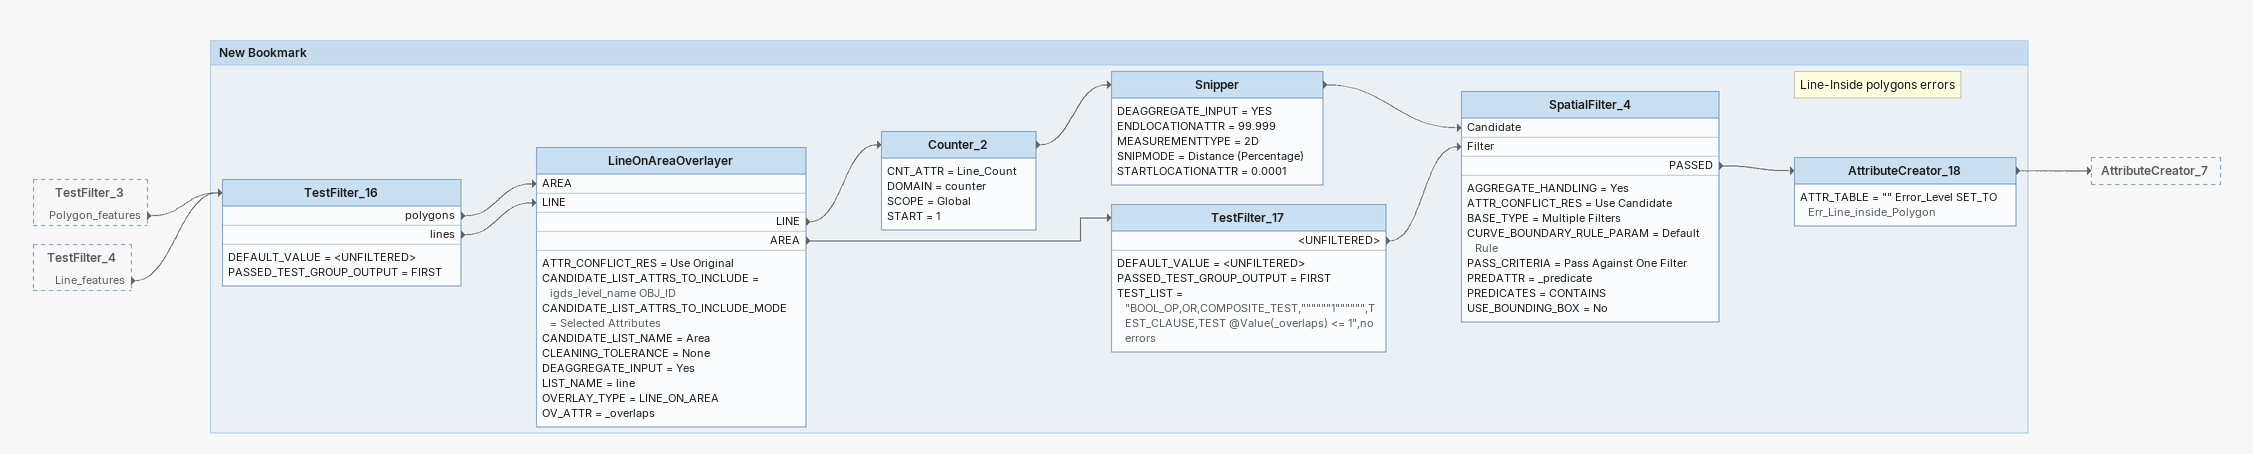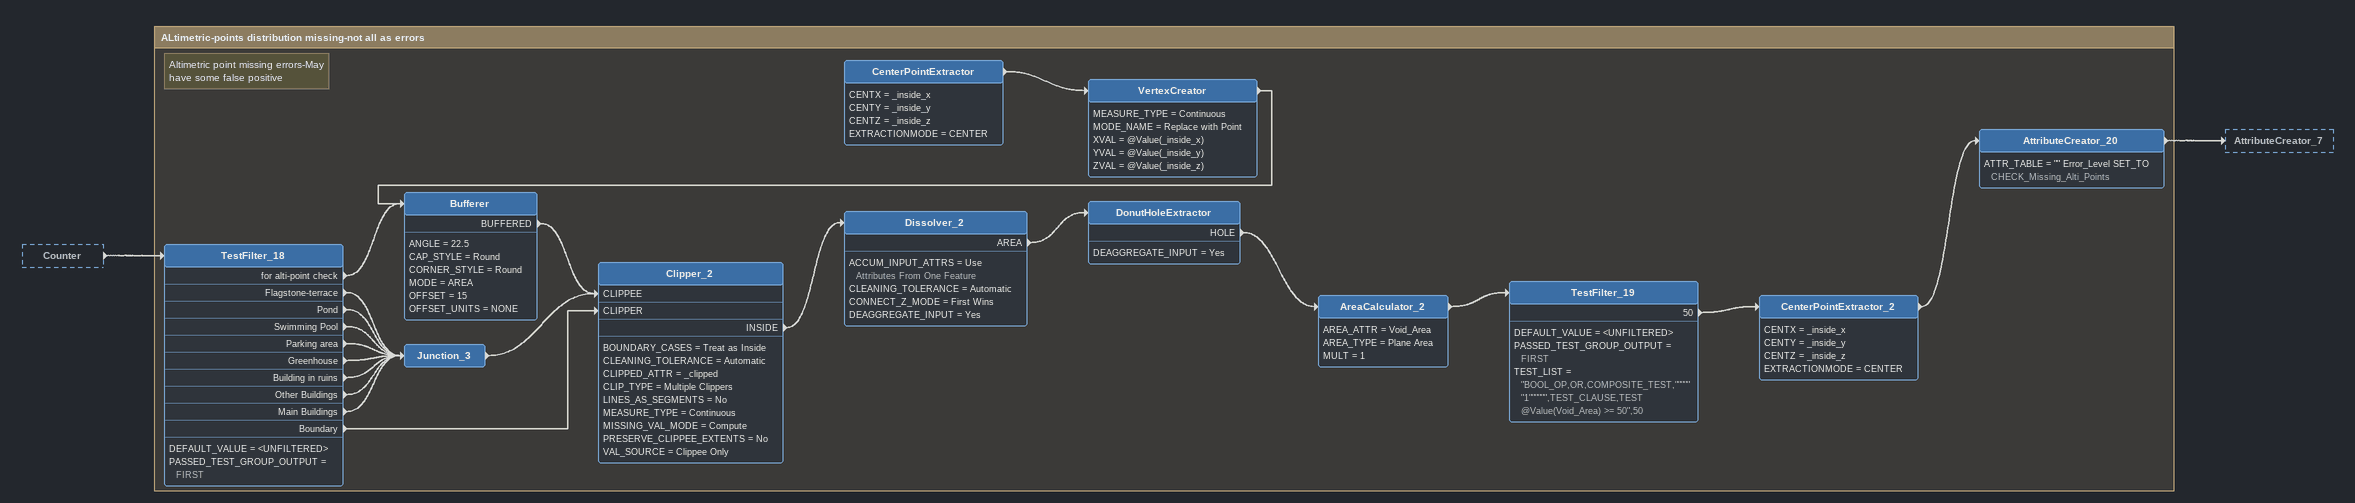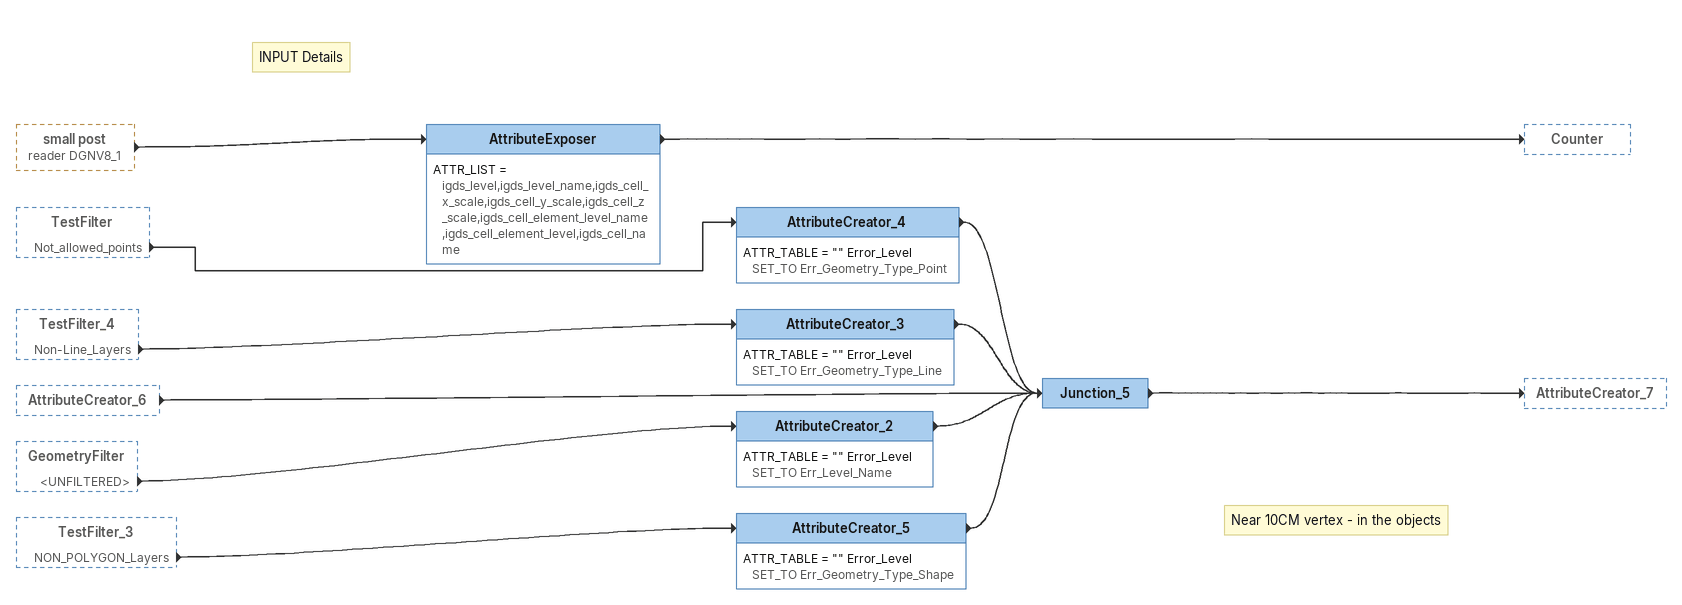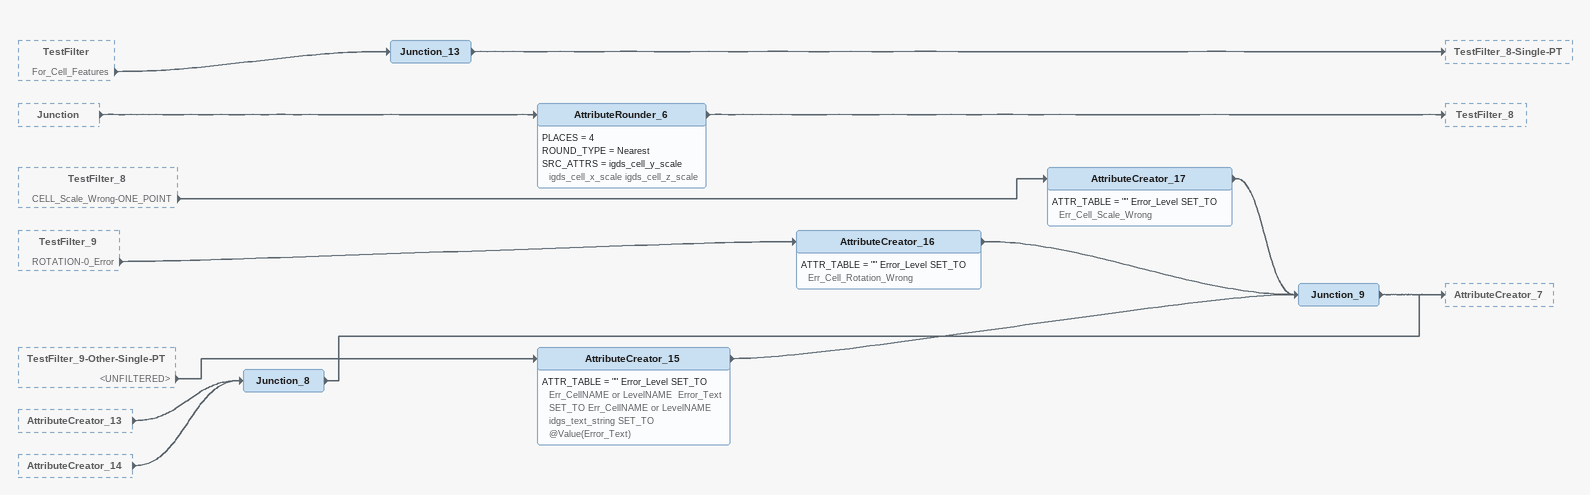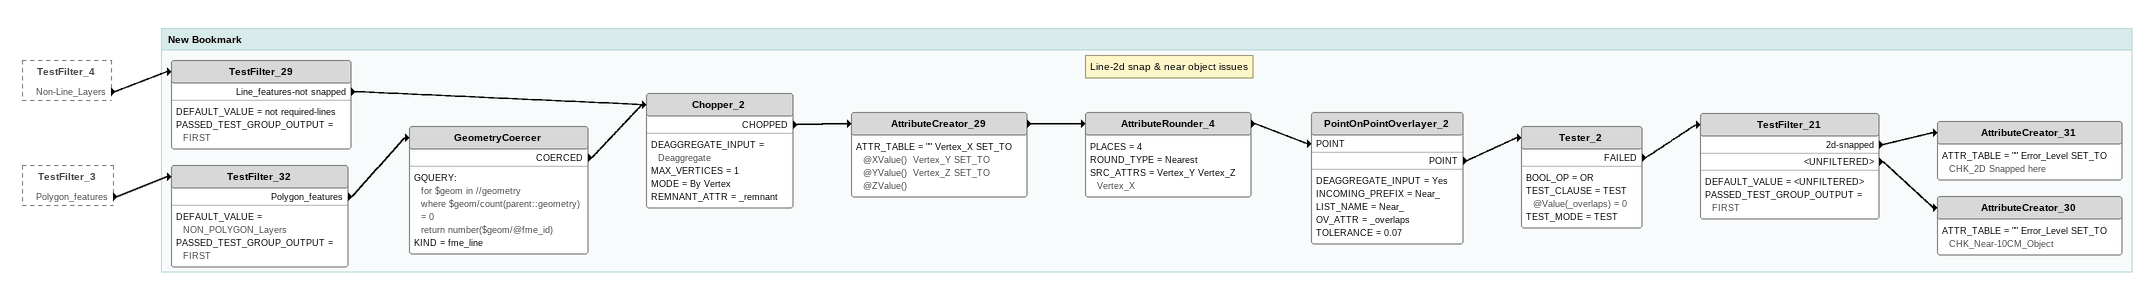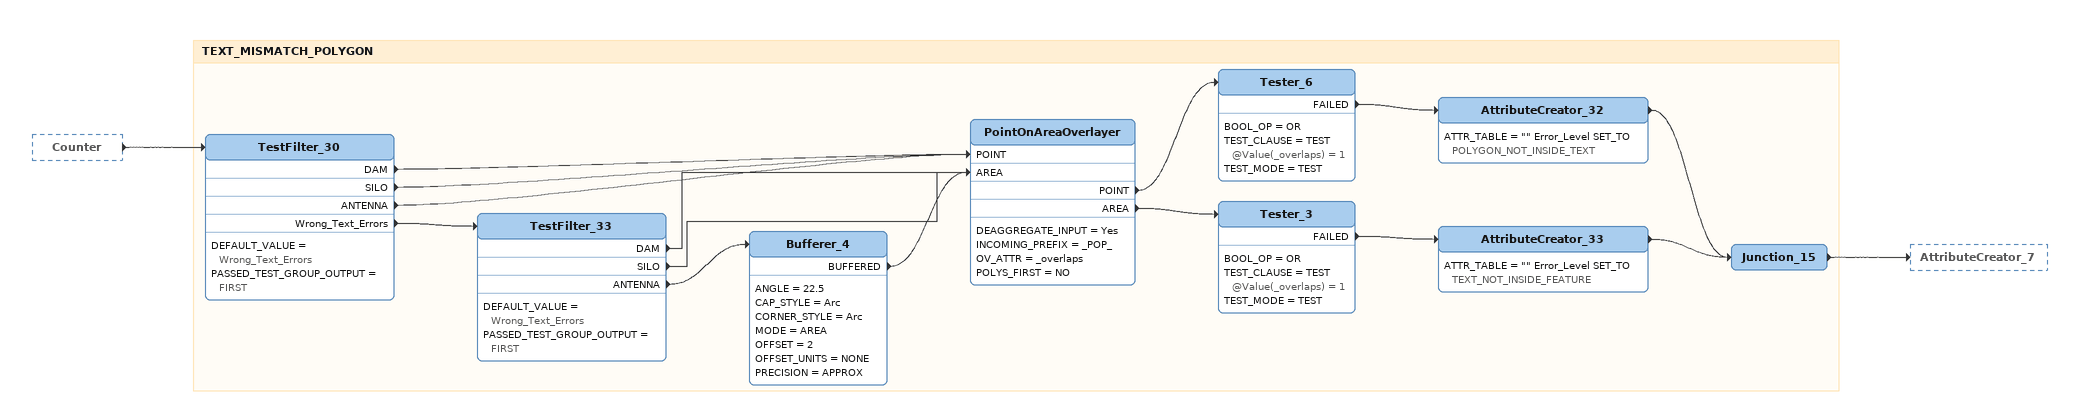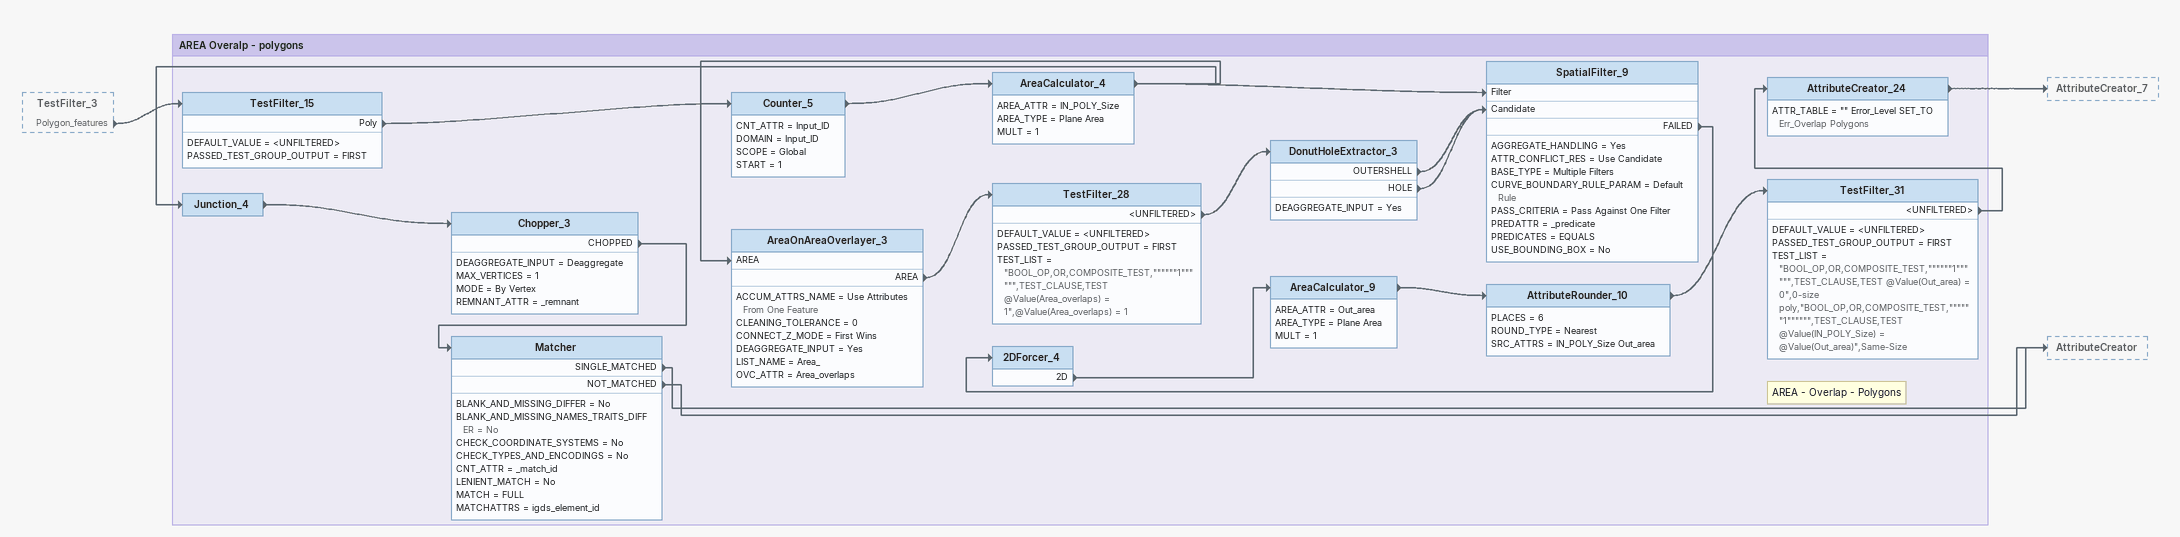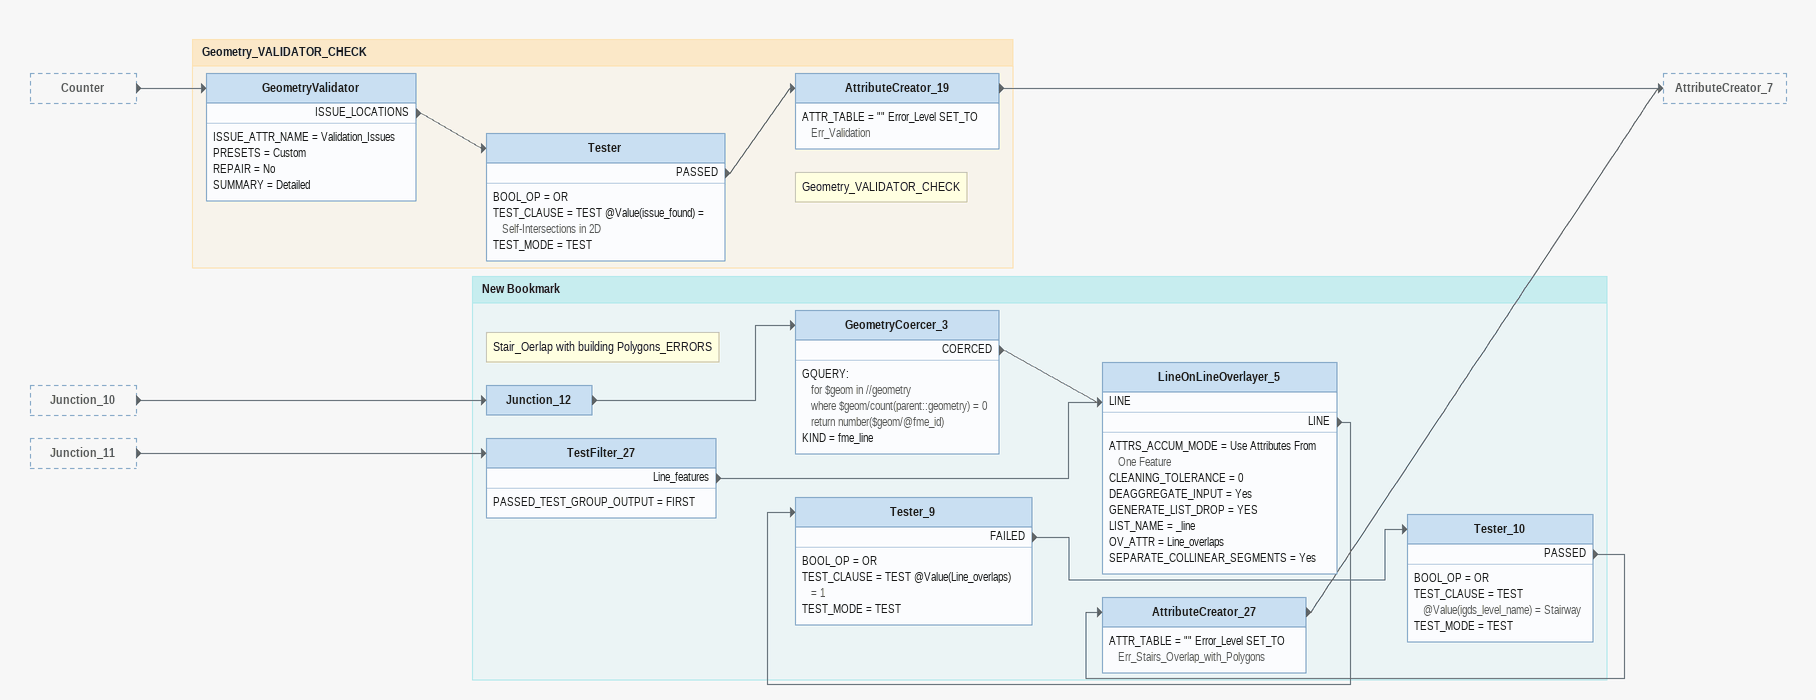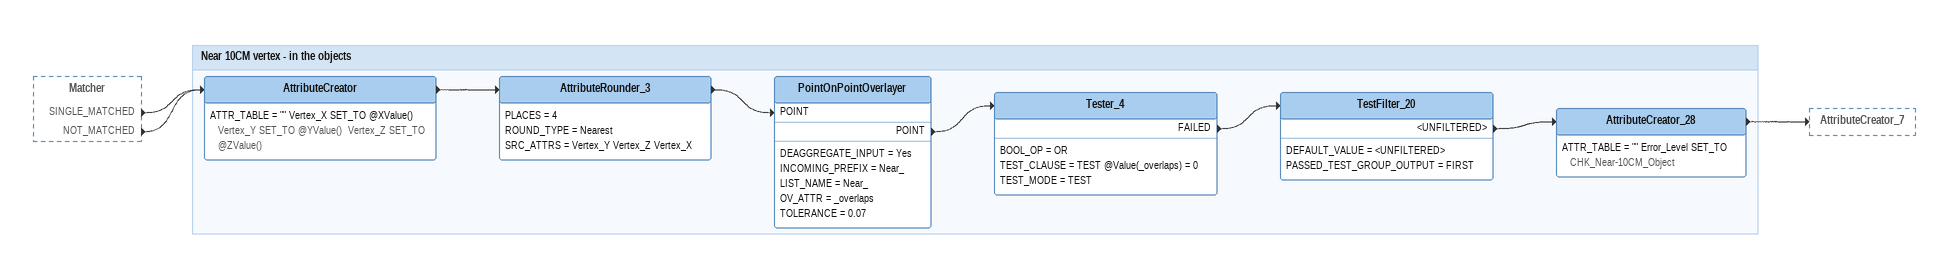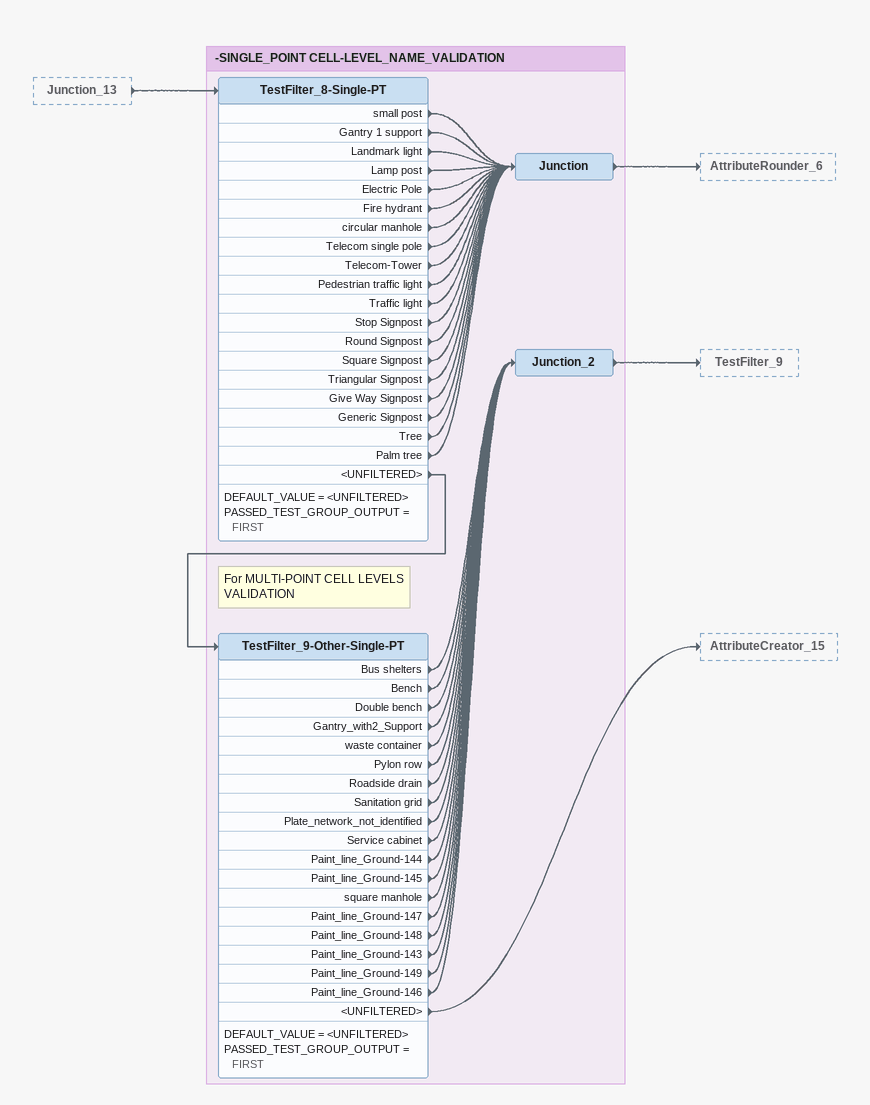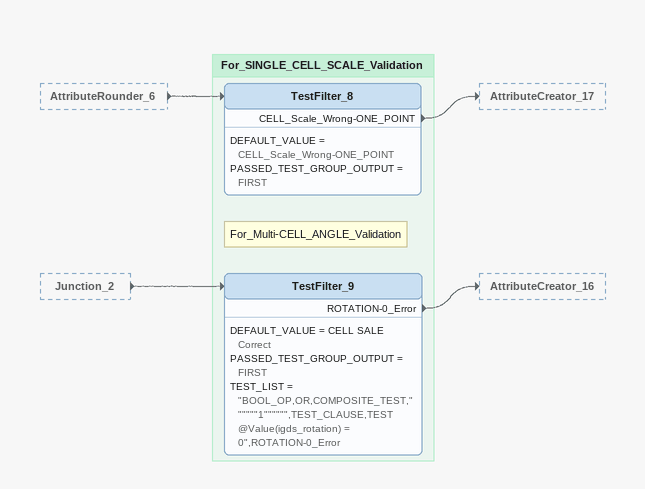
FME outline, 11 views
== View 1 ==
TestFilter_3 [outside]
    Polygon_features -> TestFilter_16
TestFilter_4 [outside]
    Line_features -> TestFilter_16

Bookmark: New Bookmark
TestFilter_16
    DEFAULT_VALUE = <UNFILTERED>
    PASSED_TEST_GROUP_OUTPUT = FIRST
    polygons -> LineOnAreaOverlayer [AREA]
    lines -> LineOnAreaOverlayer [LINE]
LineOnAreaOverlayer
    ATTR_CONFLICT_RES = Use Original
    CANDIDATE_LIST_ATTRS_TO_INCLUDE = igds_level_name OBJ_ID
    CANDIDATE_LIST_ATTRS_TO_INCLUDE_MODE = Selected Attributes
    CANDIDATE_LIST_NAME = Area
    CLEANING_TOLERANCE = None
    DEAGGREGATE_INPUT = Yes
    LIST_NAME = line
    OVERLAY_TYPE = LINE_ON_AREA
    OV_ATTR = _overlaps
    LINE -> Counter_2
    AREA -> TestFilter_17
Counter_2
    CNT_ATTR = Line_Count
    DOMAIN = counter
    SCOPE = Global
    START = 1
    -> Snipper
Snipper
    DEAGGREGATE_INPUT = YES
    ENDLOCATIONATTR = 99.999
    MEASUREMENTTYPE = 2D
    SNIPMODE = Distance (Percentage)
    STARTLOCATIONATTR = 0.0001
    -> SpatialFilter_4 [Candidate]
TestFilter_17
    DEFAULT_VALUE = <UNFILTERED>
    PASSED_TEST_GROUP_OUTPUT = FIRST
    TEST_LIST = "BOOL_OP,OR,COMPOSITE_TEST,""""""1"""""",TEST_CLAUSE,TEST @Value(_overlaps) <= 1",no errors
    <UNFILTERED> -> SpatialFilter_4 [Filter]
SpatialFilter_4
    AGGREGATE_HANDLING = Yes
    ATTR_CONFLICT_RES = Use Candidate
    BASE_TYPE = Multiple Filters
    CURVE_BOUNDARY_RULE_PARAM = Default Rule
    PASS_CRITERIA = Pass Against One Filter
    PREDATTR = _predicate
    PREDICATES = CONTAINS
    USE_BOUNDING_BOX = No
    PASSED -> AttributeCreator_18
Note: Line-Inside polygons errors
AttributeCreator_18
    ATTR_TABLE = "" Error_Level SET_TO Err_Line_inside_Polygon
    -> AttributeCreator_7

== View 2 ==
Counter [outside]
    -> TestFilter_18

Bookmark: ALtimetric-points distribution missing-not all as errors
Note: Altimetric point missing errors-May have some false positive
TestFilter_18
    DEFAULT_VALUE = <UNFILTERED>
    PASSED_TEST_GROUP_OUTPUT = FIRST
    for alti-point check -> Bufferer
    Flagstone-terrace -> Junction_3
    Pond -> Junction_3
    Swimming Pool -> Junction_3
    Parking area -> Junction_3
    Greenhouse -> Junction_3
    Building in ruins -> Junction_3
    Other Buildings -> Junction_3
    Main Buildings -> Junction_3
    Boundary -> Clipper_2 [CLIPPER]
Junction_3
    -> Clipper_2 [CLIPPEE]
CenterPointExtractor
    CENTX = _inside_x
    CENTY = _inside_y
    CENTZ = _inside_z
    EXTRACTIONMODE = CENTER
    -> VertexCreator
VertexCreator
    MEASURE_TYPE = Continuous
    MODE_NAME = Replace with Point
    XVAL = @Value(_inside_x)
    YVAL = @Value(_inside_y)
    ZVAL = @Value(_inside_z)
    -> Bufferer
Bufferer
    ANGLE = 22.5
    CAP_STYLE = Round
    CORNER_STYLE = Round
    MODE = AREA
    OFFSET = 15
    OFFSET_UNITS = NONE
    BUFFERED -> Clipper_2 [CLIPPEE]
Clipper_2
    BOUNDARY_CASES = Treat as Inside
    CLEANING_TOLERANCE = Automatic
    CLIPPED_ATTR = _clipped
    CLIP_TYPE = Multiple Clippers
    LINES_AS_SEGMENTS = No
    MEASURE_TYPE = Continuous
    MISSING_VAL_MODE = Compute
    PRESERVE_CLIPPEE_EXTENTS = No
    VAL_SOURCE = Clippee Only
    INSIDE -> Dissolver_2
Dissolver_2
    ACCUM_INPUT_ATTRS = Use Attributes From One Feature
    CLEANING_TOLERANCE = Automatic
    CONNECT_Z_MODE = First Wins
    DEAGGREGATE_INPUT = Yes
    AREA -> DonutHoleExtractor
DonutHoleExtractor
    DEAGGREGATE_INPUT = Yes
    HOLE -> AreaCalculator_2
AreaCalculator_2
    AREA_ATTR = Void_Area
    AREA_TYPE = Plane Area
    MULT = 1
    -> TestFilter_19
TestFilter_19
    DEFAULT_VALUE = <UNFILTERED>
    PASSED_TEST_GROUP_OUTPUT = FIRST
    TEST_LIST = "BOOL_OP,OR,COMPOSITE_TEST,""""""1"""""",TEST_CLAUSE,TEST @Value(Void_Area) >= 50",50
    50 -> CenterPointExtractor_2
CenterPointExtractor_2
    CENTX = _inside_x
    CENTY = _inside_y
    CENTZ = _inside_z
    EXTRACTIONMODE = CENTER
    -> AttributeCreator_20
AttributeCreator_20
    ATTR_TABLE = "" Error_Level SET_TO CHECK_Missing_Alti_Points
    -> AttributeCreator_7

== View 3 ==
small post (reader DGNV8_1) [outside]
    -> AttributeExposer
TestFilter [outside]
    Not_allowed_points -> AttributeCreator_4
TestFilter_4 [outside]
    Non-Line_Layers -> AttributeCreator_3
AttributeCreator_6 [outside]
    -> Junction_5
GeometryFilter [outside]
    <UNFILTERED> -> AttributeCreator_2
TestFilter_3 [outside]
    NON_POLYGON_Layers -> AttributeCreator_5
Note: INPUT Details
AttributeExposer
    ATTR_LIST = igds_level,igds_level_name,igds_cell_x_scale,igds_cell_y_scale,igds_cell_z_scale,igds_cell_element_level_name,igds_cell_element_level,igds_cell_name
    -> Counter
AttributeCreator_4
    ATTR_TABLE = "" Error_Level SET_TO Err_Geometry_Type_Point
    -> Junction_5
AttributeCreator_3
    ATTR_TABLE = "" Error_Level SET_TO Err_Geometry_Type_Line
    -> Junction_5
AttributeCreator_2
    ATTR_TABLE = "" Error_Level SET_TO Err_Level_Name
    -> Junction_5
AttributeCreator_5
    ATTR_TABLE = "" Error_Level SET_TO Err_Geometry_Type_Shape
    -> Junction_5
Note: Near 10CM vertex - in the objects
Junction_5
    -> AttributeCreator_7

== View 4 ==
TestFilter [outside]
    For_Cell_Features -> Junction_13
Junction [outside]
    -> AttributeRounder_6
TestFilter_8 [outside]
    CELL_Scale_Wrong-ONE_POINT -> AttributeCreator_17
TestFilter_9 [outside]
    ROTATION-0_Error -> AttributeCreator_16
TestFilter_9-Other-Single-PT [outside]
    <UNFILTERED> -> AttributeCreator_15
AttributeCreator_13 [outside]
    -> Junction_8
AttributeCreator_14 [outside]
    -> Junction_8
Junction_13
    -> TestFilter_8-Single-PT
AttributeRounder_6
    PLACES = 4
    ROUND_TYPE = Nearest
    SRC_ATTRS = igds_cell_y_scale igds_cell_x_scale igds_cell_z_scale
    -> TestFilter_8
AttributeCreator_17
    ATTR_TABLE = "" Error_Level SET_TO Err_Cell_Scale_Wrong
    -> Junction_9
AttributeCreator_16
    ATTR_TABLE = "" Error_Level SET_TO Err_Cell_Rotation_Wrong
    -> Junction_9
AttributeCreator_15
    ATTR_TABLE = "" Error_Level SET_TO Err_CellNAME or LevelNAME  Error_Text SET_TO Err_CellNAME or LevelNAME  idgs_text_string SET_TO @Value(Error_Text)
    -> Junction_9
Junction_9
    -> AttributeCreator_7
Junction_8
    -> AttributeCreator_7

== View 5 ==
TestFilter_4 [outside]
    Non-Line_Layers -> TestFilter_29
TestFilter_3 [outside]
    Polygon_features -> TestFilter_32

Bookmark: New Bookmark
TestFilter_29
    DEFAULT_VALUE = not required-lines
    PASSED_TEST_GROUP_OUTPUT = FIRST
    Line_features-not snapped -> Chopper_2
TestFilter_32
    DEFAULT_VALUE = NON_POLYGON_Layers
    PASSED_TEST_GROUP_OUTPUT = FIRST
    Polygon_features -> GeometryCoercer
GeometryCoercer
    GQUERY:
      for $geom in //geometry
      where $geom/count(parent::geometry) = 0
      return number($geom/@fme_id)
    KIND = fme_line
    COERCED -> Chopper_2
Chopper_2
    DEAGGREGATE_INPUT = Deaggregate
    MAX_VERTICES = 1
    MODE = By Vertex
    REMNANT_ATTR = _remnant
    CHOPPED -> AttributeCreator_29
AttributeCreator_29
    ATTR_TABLE = "" Vertex_X SET_TO @XValue()  Vertex_Y SET_TO @YValue()  Vertex_Z SET_TO @ZValue()
    -> AttributeRounder_4
Note: Line-2d snap & near object issues
AttributeRounder_4
    PLACES = 4
    ROUND_TYPE = Nearest
    SRC_ATTRS = Vertex_Y Vertex_Z Vertex_X
    -> PointOnPointOverlayer_2 [POINT]
PointOnPointOverlayer_2
    DEAGGREGATE_INPUT = Yes
    INCOMING_PREFIX = Near_
    LIST_NAME = Near_
    OV_ATTR = _overlaps
    TOLERANCE = 0.07
    POINT -> Tester_2
Tester_2
    BOOL_OP = OR
    TEST_CLAUSE = TEST @Value(_overlaps) = 0
    TEST_MODE = TEST
    FAILED -> TestFilter_21
TestFilter_21
    DEFAULT_VALUE = <UNFILTERED>
    PASSED_TEST_GROUP_OUTPUT = FIRST
    2d-snapped -> AttributeCreator_31
    <UNFILTERED> -> AttributeCreator_30
AttributeCreator_31
    ATTR_TABLE = "" Error_Level SET_TO CHK_2D Snapped here
AttributeCreator_30
    ATTR_TABLE = "" Error_Level SET_TO CHK_Near-10CM_Object

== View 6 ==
Counter [outside]
    -> TestFilter_30

Bookmark: TEXT_MISMATCH_POLYGON
TestFilter_30
    DEFAULT_VALUE = Wrong_Text_Errors
    PASSED_TEST_GROUP_OUTPUT = FIRST
    DAM -> PointOnAreaOverlayer [POINT]
    SILO -> PointOnAreaOverlayer [POINT]
    ANTENNA -> PointOnAreaOverlayer [POINT]
    Wrong_Text_Errors -> TestFilter_33
TestFilter_33
    DEFAULT_VALUE = Wrong_Text_Errors
    PASSED_TEST_GROUP_OUTPUT = FIRST
    DAM -> PointOnAreaOverlayer [AREA]
    SILO -> PointOnAreaOverlayer [AREA]
    ANTENNA -> Bufferer_4
Bufferer_4
    ANGLE = 22.5
    CAP_STYLE = Arc
    CORNER_STYLE = Arc
    MODE = AREA
    OFFSET = 2
    OFFSET_UNITS = NONE
    PRECISION = APPROX
    BUFFERED -> PointOnAreaOverlayer [AREA]
PointOnAreaOverlayer
    DEAGGREGATE_INPUT = Yes
    INCOMING_PREFIX = _POP_
    OV_ATTR = _overlaps
    POLYS_FIRST = NO
    POINT -> Tester_6
    AREA -> Tester_3
Tester_6
    BOOL_OP = OR
    TEST_CLAUSE = TEST @Value(_overlaps) = 1
    TEST_MODE = TEST
    FAILED -> AttributeCreator_32
AttributeCreator_32
    ATTR_TABLE = "" Error_Level SET_TO POLYGON_NOT_INSIDE_TEXT
    -> Junction_15
Tester_3
    BOOL_OP = OR
    TEST_CLAUSE = TEST @Value(_overlaps) = 1
    TEST_MODE = TEST
    FAILED -> AttributeCreator_33
AttributeCreator_33
    ATTR_TABLE = "" Error_Level SET_TO TEXT_NOT_INSIDE_FEATURE
    -> Junction_15
Junction_15
    -> AttributeCreator_7

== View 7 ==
TestFilter_3 [outside]
    Polygon_features -> TestFilter_15

Bookmark: AREA Overalp - polygons
TestFilter_15
    DEFAULT_VALUE = <UNFILTERED>
    PASSED_TEST_GROUP_OUTPUT = FIRST
    Poly -> Counter_5
Counter_5
    CNT_ATTR = Input_ID
    DOMAIN = Input_ID
    SCOPE = Global
    START = 1
    -> AreaCalculator_4
AreaCalculator_4
    AREA_ATTR = IN_POLY_Size
    AREA_TYPE = Plane Area
    MULT = 1
    -> Junction_4
    -> AreaOnAreaOverlayer_3 [AREA]
    -> SpatialFilter_9 [Filter]
Junction_4
    -> Chopper_3
Chopper_3
    DEAGGREGATE_INPUT = Deaggregate
    MAX_VERTICES = 1
    MODE = By Vertex
    REMNANT_ATTR = _remnant
    CHOPPED -> Matcher
Matcher
    BLANK_AND_MISSING_DIFFER = No
    BLANK_AND_MISSING_NAMES_TRAITS_DIFFER = No
    CHECK_COORDINATE_SYSTEMS = No
    CHECK_TYPES_AND_ENCODINGS = No
    CNT_ATTR = _match_id
    LENIENT_MATCH = No
    MATCH = FULL
    MATCHATTRS = igds_element_id
    SINGLE_MATCHED -> AttributeCreator
    NOT_MATCHED -> AttributeCreator
AreaOnAreaOverlayer_3
    ACCUM_ATTRS_NAME = Use Attributes From One Feature
    CLEANING_TOLERANCE = 0
    CONNECT_Z_MODE = First Wins
    DEAGGREGATE_INPUT = Yes
    LIST_NAME = Area_
    OVC_ATTR = Area_overlaps
    AREA -> TestFilter_28
TestFilter_28
    DEFAULT_VALUE = <UNFILTERED>
    PASSED_TEST_GROUP_OUTPUT = FIRST
    TEST_LIST = "BOOL_OP,OR,COMPOSITE_TEST,""""""1"""""",TEST_CLAUSE,TEST @Value(Area_overlaps) = 1",@Value(Area_overlaps) = 1
    <UNFILTERED> -> DonutHoleExtractor_3
DonutHoleExtractor_3
    DEAGGREGATE_INPUT = Yes
    OUTERSHELL -> SpatialFilter_9 [Candidate]
    HOLE -> SpatialFilter_9 [Candidate]
SpatialFilter_9
    AGGREGATE_HANDLING = Yes
    ATTR_CONFLICT_RES = Use Candidate
    BASE_TYPE = Multiple Filters
    CURVE_BOUNDARY_RULE_PARAM = Default Rule
    PASS_CRITERIA = Pass Against One Filter
    PREDATTR = _predicate
    PREDICATES = EQUALS
    USE_BOUNDING_BOX = No
    FAILED -> 2DForcer_4
2DForcer_4
    2D -> AreaCalculator_9
AreaCalculator_9
    AREA_ATTR = Out_area
    AREA_TYPE = Plane Area
    MULT = 1
    -> AttributeRounder_10
AttributeRounder_10
    PLACES = 6
    ROUND_TYPE = Nearest
    SRC_ATTRS = IN_POLY_Size Out_area
    -> TestFilter_31
Note: AREA - Overlap - Polygons
TestFilter_31
    DEFAULT_VALUE = <UNFILTERED>
    PASSED_TEST_GROUP_OUTPUT = FIRST
    TEST_LIST = "BOOL_OP,OR,COMPOSITE_TEST,""""""1"""""",TEST_CLAUSE,TEST @Value(Out_area) = 0",0-size poly,"BOOL_OP,OR,COMPOSITE_TEST,""""""1"""""",TEST_CLAUSE,TEST @Value(IN_POLY_Size) = @Value(Out_area)",Same-Size
    <UNFILTERED> -> AttributeCreator_24
AttributeCreator_24
    ATTR_TABLE = "" Error_Level SET_TO Err_Overlap Polygons
    -> AttributeCreator_7

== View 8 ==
Counter [outside]
    -> GeometryValidator
Junction_10 [outside]
    -> Junction_12
Junction_11 [outside]
    -> TestFilter_27

Bookmark: Geometry_VALIDATOR_CHECK
GeometryValidator
    ISSUE_ATTR_NAME = Validation_Issues
    PRESETS = Custom
    REPAIR = No
    SUMMARY = Detailed
    ISSUE_LOCATIONS -> Tester
Tester
    BOOL_OP = OR
    TEST_CLAUSE = TEST @Value(issue_found) = Self-Intersections in 2D
    TEST_MODE = TEST
    PASSED -> AttributeCreator_19
Note: Geometry_VALIDATOR_CHECK
AttributeCreator_19
    ATTR_TABLE = "" Error_Level SET_TO Err_Validation
    -> AttributeCreator_7

Bookmark: New Bookmark
TestFilter_27
    PASSED_TEST_GROUP_OUTPUT = FIRST
    Line_features -> LineOnLineOverlayer_5 [LINE]
Note: Stair_Oerlap with building Polygons_ERRORS
Junction_12
    -> GeometryCoercer_3
GeometryCoercer_3
    GQUERY:
      for $geom in //geometry
      where $geom/count(parent::geometry) = 0
      return number($geom/@fme_id)
    KIND = fme_line
    COERCED -> LineOnLineOverlayer_5 [LINE]
LineOnLineOverlayer_5
    ATTRS_ACCUM_MODE = Use Attributes From One Feature
    CLEANING_TOLERANCE = 0
    DEAGGREGATE_INPUT = Yes
    GENERATE_LIST_DROP = YES
    LIST_NAME = _line
    OV_ATTR = Line_overlaps
    SEPARATE_COLLINEAR_SEGMENTS = Yes
    LINE -> Tester_9
Tester_9
    BOOL_OP = OR
    TEST_CLAUSE = TEST @Value(Line_overlaps) = 1
    TEST_MODE = TEST
    FAILED -> Tester_10
Tester_10
    BOOL_OP = OR
    TEST_CLAUSE = TEST @Value(igds_level_name) = Stairway
    TEST_MODE = TEST
    PASSED -> AttributeCreator_27
AttributeCreator_27
    ATTR_TABLE = "" Error_Level SET_TO Err_Stairs_Overlap_with_Polygons
    -> AttributeCreator_7

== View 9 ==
Matcher [outside]
    SINGLE_MATCHED -> AttributeCreator
    NOT_MATCHED -> AttributeCreator

Bookmark: Near 10CM vertex - in the objects
AttributeCreator
    ATTR_TABLE = "" Vertex_X SET_TO @XValue()  Vertex_Y SET_TO @YValue()  Vertex_Z SET_TO @ZValue()
    -> AttributeRounder_3
AttributeRounder_3
    PLACES = 4
    ROUND_TYPE = Nearest
    SRC_ATTRS = Vertex_Y Vertex_Z Vertex_X
    -> PointOnPointOverlayer [POINT]
PointOnPointOverlayer
    DEAGGREGATE_INPUT = Yes
    INCOMING_PREFIX = Near_
    LIST_NAME = Near_
    OV_ATTR = _overlaps
    TOLERANCE = 0.07
    POINT -> Tester_4
Tester_4
    BOOL_OP = OR
    TEST_CLAUSE = TEST @Value(_overlaps) = 0
    TEST_MODE = TEST
    FAILED -> TestFilter_20
TestFilter_20
    DEFAULT_VALUE = <UNFILTERED>
    PASSED_TEST_GROUP_OUTPUT = FIRST
    <UNFILTERED> -> AttributeCreator_28
AttributeCreator_28
    ATTR_TABLE = "" Error_Level SET_TO CHK_Near-10CM_Object
    -> AttributeCreator_7

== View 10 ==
Junction_13 [outside]
    -> TestFilter_8-Single-PT

Bookmark: -SINGLE_POINT CELL-LEVEL_NAME_VALIDATION
TestFilter_8-Single-PT
    DEFAULT_VALUE = <UNFILTERED>
    PASSED_TEST_GROUP_OUTPUT = FIRST
    small post -> Junction
    Gantry 1 support -> Junction
    Landmark light -> Junction
    Lamp post -> Junction
    Electric Pole -> Junction
    Fire hydrant -> Junction
    circular manhole -> Junction
    Telecom single pole -> Junction
    Telecom-Tower -> Junction
    Pedestrian traffic light -> Junction
    Traffic light -> Junction
    Stop Signpost -> Junction
    Round Signpost -> Junction
    Square Signpost -> Junction
    Triangular Signpost -> Junction
    Give Way Signpost -> Junction
    Generic Signpost -> Junction
    Tree -> Junction
    Palm tree -> Junction
    <UNFILTERED> -> TestFilter_9-Other-Single-PT
Junction
    -> AttributeRounder_6
Note: For MULTI-POINT CELL LEVELS VALIDATION
TestFilter_9-Other-Single-PT
    DEFAULT_VALUE = <UNFILTERED>
    PASSED_TEST_GROUP_OUTPUT = FIRST
    Bus shelters -> Junction_2
    Bench -> Junction_2
    Double bench -> Junction_2
    Gantry_with2_Support -> Junction_2
    waste container -> Junction_2
    Pylon row -> Junction_2
    Roadside drain -> Junction_2
    Sanitation grid -> Junction_2
    Plate_network_not_identified -> Junction_2
    Service cabinet -> Junction_2
    Paint_line_Ground-144 -> Junction_2
    Paint_line_Ground-145 -> Junction_2
    square manhole -> Junction_2
    Paint_line_Ground-147 -> Junction_2
    Paint_line_Ground-148 -> Junction_2
    Paint_line_Ground-143 -> Junction_2
    Paint_line_Ground-149 -> Junction_2
    Paint_line_Ground-146 -> Junction_2
    <UNFILTERED> -> AttributeCreator_15
Junction_2
    -> TestFilter_9

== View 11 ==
AttributeRounder_6 [outside]
    -> TestFilter_8
Junction_2 [outside]
    -> TestFilter_9

Bookmark: For_SINGLE_CELL_SCALE_Validation
TestFilter_8
    DEFAULT_VALUE = CELL_Scale_Wrong-ONE_POINT
    PASSED_TEST_GROUP_OUTPUT = FIRST
    CELL_Scale_Wrong-ONE_POINT -> AttributeCreator_17
Note: For_Multi-CELL_ANGLE_Validation
TestFilter_9
    DEFAULT_VALUE = CELL SALE Correct
    PASSED_TEST_GROUP_OUTPUT = FIRST
    TEST_LIST = "BOOL_OP,OR,COMPOSITE_TEST,""""""1"""""",TEST_CLAUSE,TEST @Value(igds_rotation) = 0",ROTATION-0_Error
    ROTATION-0_Error -> AttributeCreator_16
